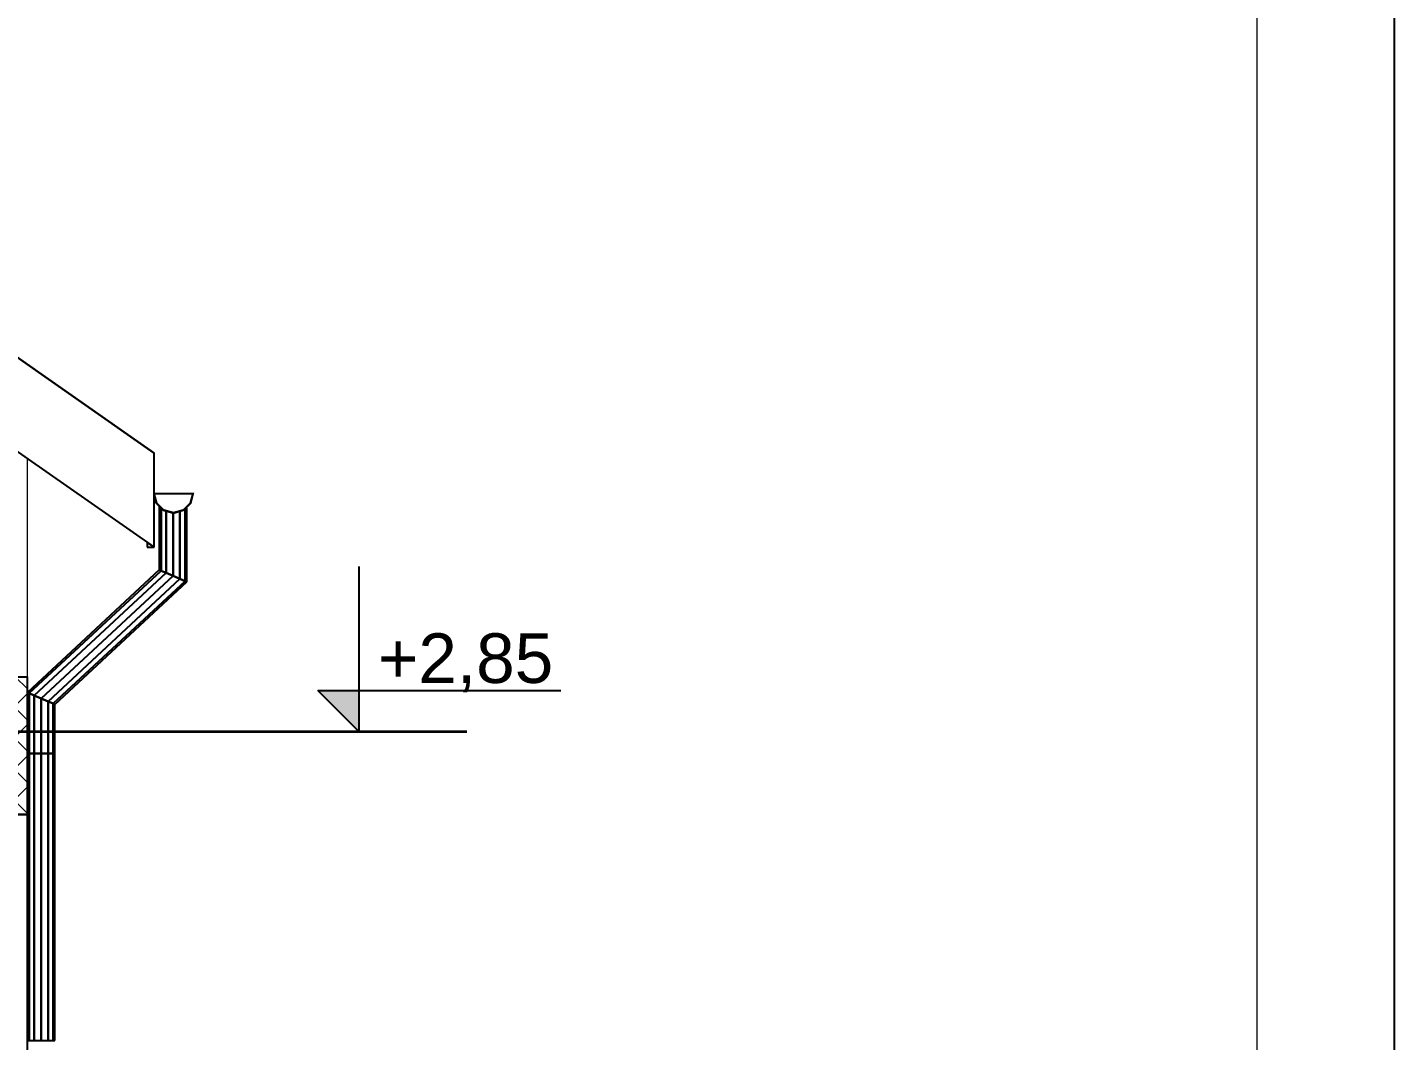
# Model space of a CAD drawing. Header units: millimetres. Extents: x 4647 to 73915, y -13612 to -8141.
# Drawn here: x 17987.6 to 18483.6, y -10900.6 to -10532.9 of the extents above; entities that cross this region are included whole.
import ezdxf

# ---------------------------------------------------------------- set-up
doc = ezdxf.new("R2010")
doc.units = ezdxf.units.MM
for name, color, linetype in [('2D - Ogólne', 7, 'Continuous'), ('Konstrukcja - Dach', 7, 'Continuous'), ('Konstrukcja - Ściany zew', 7, 'Continuous'), ('Okna ArchiCADa', 7, 'Continuous'), ('Wnętrze - Umeblowanie', 7, 'Continuous'), ('Wymiarowanie - Ogólne', 7, 'Continuous')]:
    doc.layers.add(name, color=color, linetype=linetype)
doc.layers.add('a_wymiary', color=250, linetype='Continuous', lineweight=9)
doc.layers.add('Opisy - Tekst_Nr_Pióra__1', color=7, linetype='Continuous', lineweight=13)
doc.styles.add('GENERATED_STYLE_4', font='arial.ttf')
doc.styles.get("Standard").update_dxf_attribs({"font": 'arial.ttf'})
doc.dimstyles.new('1-100', dxfattribs={"dimtxt": 13, "dimasz": 15, "dimexe": 10, "dimexo": 20, "dimgap": 5, "dimtad": 1, "dimdec": 1, "dimrnd": 0.5, "dimtxsty": 'Standard', "dimblk": 'ARCHTICK', "dimcen": 0.09, "dimdle": 10, "dimadec": 0, "dimazin": 0, "dimtfac": 1, "dimtdec": 1, "dimtofl": 0, "dimtmove": 0, "dimatfit": 3, "dimfxl": 10, "dimfxlon": 1, "dimtolj": 1, "dimtzin": 0, "dimarcsym": 0})

# ---------------------------------------------------------------- blocks, each defined once
blk = doc.blocks.new('_ArchTick')
at = {"color": 0, "linetype": 'ByBlock', "const_width": 0.15}
blk.add_lwpolyline([(-0.5, -0.5), (0.5, 0.5)], dxfattribs=at)
blk = doc.blocks.new('*D805')
at = {"layer": 'a_wymiary', "color": 0, "lineweight": -2, "transparency": 16777216}
for p, q in [((16933.58, -10180.91), (16933.58, -10150.91)), ((18033.56, -10180.91), (18033.56, -10150.91)), ((16923.58, -10160.91), (18043.56, -10160.91))]:
    blk.add_line(p, q, dxfattribs=at)
at = {"layer": 'DEFPOINTS', "color": 0, "transparency": 16777216}
for p in [(18033.56, -10160.91), (16933.58, -10687.41), (18033.56, -10687.41)]:
    blk.add_point(p, dxfattribs=at)
at = {"layer": 'a_wymiary', "color": 0, "lineweight": -2, "transparency": 16777216, "xscale": 15, "yscale": 15, "zscale": 15, "rotation": 180}
blk.add_blockref('_ArchTick', (16933.58, -10160.91), dxfattribs=at)
at = {"layer": 'a_wymiary', "color": 0, "lineweight": -2, "transparency": 16777216, "xscale": 15, "yscale": 15, "zscale": 15}
blk.add_blockref('_ArchTick', (18033.56, -10160.91), dxfattribs=at)
at = {"layer": 'a_wymiary', "color": 0, "transparency": 16777216, "insert": (17483.57, -10149.28), "char_height": 13, "attachment_point": 5}
blk.add_mtext('\\A1;1100', dxfattribs=at)

msp = doc.modelspace()

# ---------------------------------------------------------------- hatches: boundary and pattern name
at = {"layer": 'Wymiarowanie - Ogólne', "linetype": 'Continuous', "lineweight": 25}
msp.add_hatch(color=161, dxfattribs=at).paths.add_polyline_path([(18107.93, -10788.57), (18092.93, -10773.57), (18107.93, -10773.57)], flags=0)

# ---------------------------------------------------------------- linework, layer by layer
for p, q in [((18033.56, -10687.41), (17700.42, -10454.14)), ((17979.06, -10683.43), (18033.56, -10721.59)), ((18033.56, -10721.59), (18033.56, -10687.41)), ((18034.5, -10705.56), (18033.56, -10702.06)), ((18033.56, -10702.06), (18040.56, -10702.06)), ((18040.56, -10702.06), (18047.56, -10702.06)), ((18047.56, -10702.06), (18046.62, -10705.56)), ((18037.06, -10708.12), (18034.5, -10705.56)), ((18035.8, -10706.86), (18035.43, -10706.86)), ((18035.43, -10706.86), (18035.43, -10729.78)), ((18036.1, -10707.16), (18035.8, -10706.86)), ((18036.1, -10730.07), (18036.1, -10707.16)), ((18037.06, -10708.12), (18036.1, -10707.16)), ((18036.1, -10707.16), (18036.1, -10730.07)), ((18037.93, -10708.35), (18037.06, -10708.12)), ((18040.56, -10709.06), (18037.06, -10708.12)), ((18037.93, -10730.87), (18037.93, -10708.35)), ((18040.43, -10709.02), (18037.93, -10708.35)), ((18037.93, -10708.35), (18037.93, -10730.87)), ((18044.06, -10708.12), (18040.56, -10709.06)), ((18042.93, -10708.42), (18040.56, -10709.06)), ((18044.06, -10708.12), (18042.93, -10708.42)), ((18042.93, -10733.05), (18042.93, -10708.42)), ((18042.93, -10708.42), (18042.93, -10733.05)), ((18046.62, -10705.56), (18044.06, -10708.12)), ((18044.76, -10707.41), (18044.06, -10708.12)), ((18045.31, -10706.86), (18044.76, -10707.41)), ((18044.76, -10733.85), (18044.76, -10707.41)), ((18044.76, -10707.41), (18044.76, -10733.85)), ((18045.43, -10706.86), (18045.31, -10706.86)), ((18045.43, -10734.14), (18045.43, -10706.86)), ((18040.43, -10731.96), (18040.43, -10709.02)), ((18040.56, -10709.06), (18040.43, -10709.02)), ((18040.43, -10709.02), (18040.43, -10731.96)), ((18031.06, -10719.84), (18031.06, -10721.59)), ((18033.56, -10721.59), (18031.06, -10719.84)), ((18031.06, -10721.59), (18033.56, -10721.59)), ((18035.43, -10729.78), (17987.56, -10774.21)), ((17988.23, -10774.51), (18036.1, -10730.07)), ((18036.1, -10730.07), (17988.23, -10774.51)), ((17990.06, -10775.3), (18037.93, -10730.87)), ((18037.93, -10730.87), (17990.06, -10775.3)), ((17992.56, -10776.4), (18040.43, -10731.96)), ((18040.43, -10731.96), (17992.56, -10776.4)), ((17995.06, -10777.49), (18042.93, -10733.05)), ((18042.93, -10733.05), (17995.06, -10777.49)), ((18035.43, -10729.78), (18036.1, -10730.07)), ((18036.1, -10730.07), (18035.43, -10729.78)), ((18036.1, -10730.07), (18037.93, -10730.87)), ((18037.93, -10730.87), (18036.1, -10730.07)), ((18037.93, -10730.87), (18040.43, -10731.96)), ((18040.43, -10731.96), (18037.93, -10730.87)), ((18040.43, -10731.96), (18042.93, -10733.05)), ((18042.93, -10733.05), (18040.43, -10731.96)), ((18042.93, -10733.05), (18044.76, -10733.85)), ((18044.76, -10733.85), (18042.93, -10733.05)), ((17996.89, -10778.28), (18044.76, -10733.85)), ((18044.76, -10733.85), (17996.89, -10778.28)), ((17997.56, -10778.58), (18045.43, -10734.14)), ((18044.76, -10733.85), (18045.43, -10734.14)), ((18045.43, -10734.14), (18044.76, -10733.85)), ((17987.56, -10774.21), (17988.23, -10774.51)), ((17987.56, -10774.21), (17987.56, -10796.4)), ((17988.23, -10774.51), (17987.56, -10774.21)), ((17988.23, -10774.51), (17990.06, -10775.3)), ((17988.23, -10796.4), (17988.23, -10774.51)), ((17988.23, -10774.51), (17988.23, -10796.4)), ((17990.06, -10775.3), (17988.23, -10774.51)), ((17990.06, -10775.3), (17992.56, -10776.4)), ((17990.06, -10796.4), (17990.06, -10775.3)), ((17990.06, -10775.3), (17990.06, -10796.4)), ((17992.56, -10776.4), (17990.06, -10775.3)), ((17992.56, -10776.4), (17995.06, -10777.49)), ((17992.56, -10796.4), (17992.56, -10776.4)), ((17992.56, -10776.4), (17992.56, -10796.4)), ((17995.06, -10777.49), (17992.56, -10776.4)), ((17995.06, -10777.49), (17996.89, -10778.28)), ((17995.06, -10796.4), (17995.06, -10777.49)), ((17995.06, -10777.49), (17995.06, -10796.4)), ((17996.89, -10778.28), (17995.06, -10777.49)), ((17996.89, -10778.28), (17997.56, -10778.58)), ((17996.89, -10796.4), (17996.89, -10778.28)), ((17996.89, -10778.28), (17996.89, -10796.4)), ((17997.56, -10778.58), (17996.89, -10778.28)), ((17997.56, -10796.4), (17997.56, -10778.58)), ((17987.56, -10796.4), (17988.23, -10796.4)), ((17988.23, -10796.4), (17987.56, -10796.4)), ((17987.56, -10796.4), (17987.56, -10900.57)), ((17988.23, -10796.4), (17990.06, -10796.4)), ((17988.23, -10900.57), (17988.23, -10796.4)), ((17988.23, -10796.4), (17988.23, -10900.57)), ((17990.06, -10796.4), (17988.23, -10796.4)), ((17990.06, -10796.4), (17992.56, -10796.4)), ((17990.06, -10900.57), (17990.06, -10796.4)), ((17992.56, -10796.4), (17990.06, -10796.4)), ((17990.06, -10796.4), (17990.06, -10900.57)), ((17992.56, -10796.4), (17995.06, -10796.4)), ((17995.06, -10796.4), (17992.56, -10796.4)), ((17992.56, -10796.4), (17992.56, -10900.57)), ((17992.56, -10900.57), (17992.56, -10796.4)), ((17995.06, -10796.4), (17996.89, -10796.4)), ((17995.06, -10900.57), (17995.06, -10796.4)), ((17996.89, -10796.4), (17995.06, -10796.4)), ((17995.06, -10796.4), (17995.06, -10900.57)), ((17996.89, -10796.4), (17997.56, -10796.4)), ((17996.89, -10900.57), (17996.89, -10796.4)), ((17997.56, -10796.4), (17996.89, -10796.4)), ((17996.89, -10796.4), (17996.89, -10900.57)), ((17997.56, -10900.57), (17997.56, -10796.4)), ((17987.56, -10818.57), (17977.56, -10818.57)), ((17987.56, -11073.57), (17987.56, -10818.57)), ((17987.56, -10900.57), (17988.23, -10900.57)), ((17988.23, -10900.57), (17990.06, -10900.57)), ((17990.06, -10900.57), (17992.56, -10900.57)), ((17992.56, -10900.57), (17995.06, -10900.57)), ((17995.06, -10900.57), (17996.89, -10900.57)), ((17996.89, -10900.57), (17997.56, -10900.57))]:
    msp.add_line(p, q)
msp.add_lwpolyline([(16383.57, -12577.97), (18483.57, -12577.97), (18483.57, -9607.97), (16383.57, -9607.97)], close=True)
at = {"layer": '2D - Ogólne', "color": 5, "lineweight": 35}
msp.add_line((18146.97, -10788.57), (17972.56, -10788.57), dxfattribs=at)
at = {"layer": 'Konstrukcja - Dach'}
for p, q in [((17700.42, -10454.14), (18033.56, -10687.41)), ((17979.06, -10683.43), (18033.56, -10721.59)), ((18033.56, -10721.59), (18033.56, -10687.41))]:
    msp.add_line(p, q, dxfattribs=at)
at = {"layer": 'Konstrukcja - Dach', "color": 161, "lineweight": 25}
for p, q in [((18031.06, -10719.84), (18031.06, -10721.59)), ((18031.06, -10721.59), (18033.56, -10721.59))]:
    msp.add_line(p, q, dxfattribs=at)
at = {"layer": 'Konstrukcja - Ściany zew'}
for p, q in [((17972.56, -10768.57), (17987.56, -10768.57)), ((17987.56, -10818.57), (17987.56, -10768.57)), ((17972.56, -10818.57), (17987.56, -10818.57))]:
    msp.add_line(p, q, dxfattribs=at)
at = {"layer": 'Konstrukcja - Ściany zew', "color": 251, "linetype": 'Continuous', "lineweight": 15}
for p, q in [((17987.56, -10784.24), (17972.56, -10769.24)), ((17987.56, -10772.93), (17983.2, -10768.57)), ((17972.56, -10789.58), (17987.56, -10774.58)), ((17987.56, -10795.55), (17972.56, -10780.55)), ((17972.56, -10800.9), (17987.56, -10785.9)), ((17987.56, -10806.87), (17972.56, -10791.87)), ((17972.56, -10812.21), (17987.56, -10797.21)), ((17987.56, -10818.18), (17972.56, -10803.18)), ((17977.52, -10818.57), (17987.56, -10808.53))]:
    msp.add_line(p, q, dxfattribs=at)
at = {"layer": 'Okna ArchiCADa', "color": 251, "lineweight": 15}
for p, q in [((17987.56, -10768.57), (17987.56, -10689.38)), ((17987.56, -10818.57), (17987.56, -11073.57))]:
    msp.add_line(p, q, dxfattribs=at)
at = {"layer": 'Opisy - Tekst_Nr_Pióra__1', "linetype": 'Continuous', "ltscale": 10, "flags": 128}
msp.add_lwpolyline([(18433.57, -12377.97), (16533.57, -12377.97), (16533.57, -9657.97), (18433.57, -9657.97)], close=True, dxfattribs=at)
at = {"layer": 'Wnętrze - Umeblowanie', "color": 102, "lineweight": 20}
for p, q in [((18034.5, -10705.56), (18033.56, -10702.06)), ((18033.56, -10702.06), (18040.56, -10702.06)), ((18033.56, -10703.35), (18034.15, -10705.56)), ((18040.56, -10702.06), (18047.56, -10702.06)), ((18047.56, -10702.06), (18046.62, -10705.56)), ((18046.97, -10705.56), (18047.96, -10701.86)), ((18034.15, -10705.56), (18036.86, -10708.26)), ((18037.06, -10708.12), (18034.5, -10705.56)), ((18035.43, -10706.86), (18035.8, -10706.86)), ((18035.43, -10706.86), (18035.43, -10729.78)), ((18036.86, -10708.26), (18040.56, -10709.26)), ((18040.56, -10709.06), (18037.06, -10708.12)), ((18044.06, -10708.12), (18040.56, -10709.06)), ((18040.56, -10709.26), (18044.26, -10708.26)), ((18046.62, -10705.56), (18044.06, -10708.12)), ((18044.26, -10708.26), (18046.97, -10705.56)), ((18045.31, -10706.86), (18045.43, -10706.86)), ((18045.43, -10706.86), (18045.43, -10734.14)), ((18035.43, -10729.78), (17987.56, -10774.21)), ((18035.43, -10729.78), (18036.1, -10730.07)), ((18036.1, -10730.07), (18037.93, -10730.87)), ((18042.93, -10733.05), (18044.76, -10733.85)), ((18045.43, -10734.14), (17997.56, -10778.58)), ((18044.76, -10733.85), (18045.43, -10734.14)), ((17987.56, -10774.21), (17988.23, -10774.51)), ((17988.23, -10774.51), (17990.06, -10775.3)), ((17995.06, -10777.49), (17996.89, -10778.28)), ((17996.89, -10778.28), (17997.56, -10778.58)), ((17997.56, -10778.58), (17997.56, -10796.4)), ((17987.56, -10796.4), (17988.23, -10796.4)), ((17988.23, -10796.4), (17990.06, -10796.4)), ((17990.06, -10796.4), (17992.56, -10796.4)), ((17992.56, -10796.4), (17995.06, -10796.4)), ((17995.06, -10796.4), (17996.89, -10796.4)), ((17996.89, -10796.4), (17997.56, -10796.4)), ((17997.56, -10796.4), (17997.56, -10900.57))]:
    msp.add_line(p, q, dxfattribs=at)
at = {"layer": 'Wymiarowanie - Ogólne', "color": 161, "lineweight": 25}
for p, q in [((18107.93, -10788.57), (18107.93, -10728.57)), ((18107.93, -10788.57), (18092.93, -10773.57)), ((18092.93, -10773.57), (18107.93, -10773.57)), ((18107.93, -10773.57), (18181.1, -10773.57))]:
    msp.add_line(p, q, dxfattribs=at)
at = {"layer": 'Wymiarowanie - Ogólne', "color": 151, "lineweight": 20}
for q in [(18096.68, -10788.57), (18119.18, -10788.57)]:
    msp.add_line((18107.93, -10788.57), q, dxfattribs=at)

# ---------------------------------------------------------------- texts
at = {"layer": 'Wymiarowanie - Ogólne', "color": 5, "style": 'GENERATED_STYLE_4'}
msp.add_text('+2,85', height=18, dxfattribs=at).set_placement((18114.71, -10770.8))

# ---------------------------------------------------------------- dimensions: what is measured, and where the dimension line sits
at = {"layer": 'a_wymiary'}
dim = msp.add_linear_dim(base=(18033.56, -10160.91), p1=(16933.58, -10687.41), p2=(18033.56, -10687.41), dimstyle='1-100', override={"dimfxl": 20}, dxfattribs=at)
dim.commit()
dim.dimension.update_dxf_attribs({"geometry": '*D805', "text_midpoint": (17483.57, -10149.28)})

doc.saveas('drawing.dxf')
